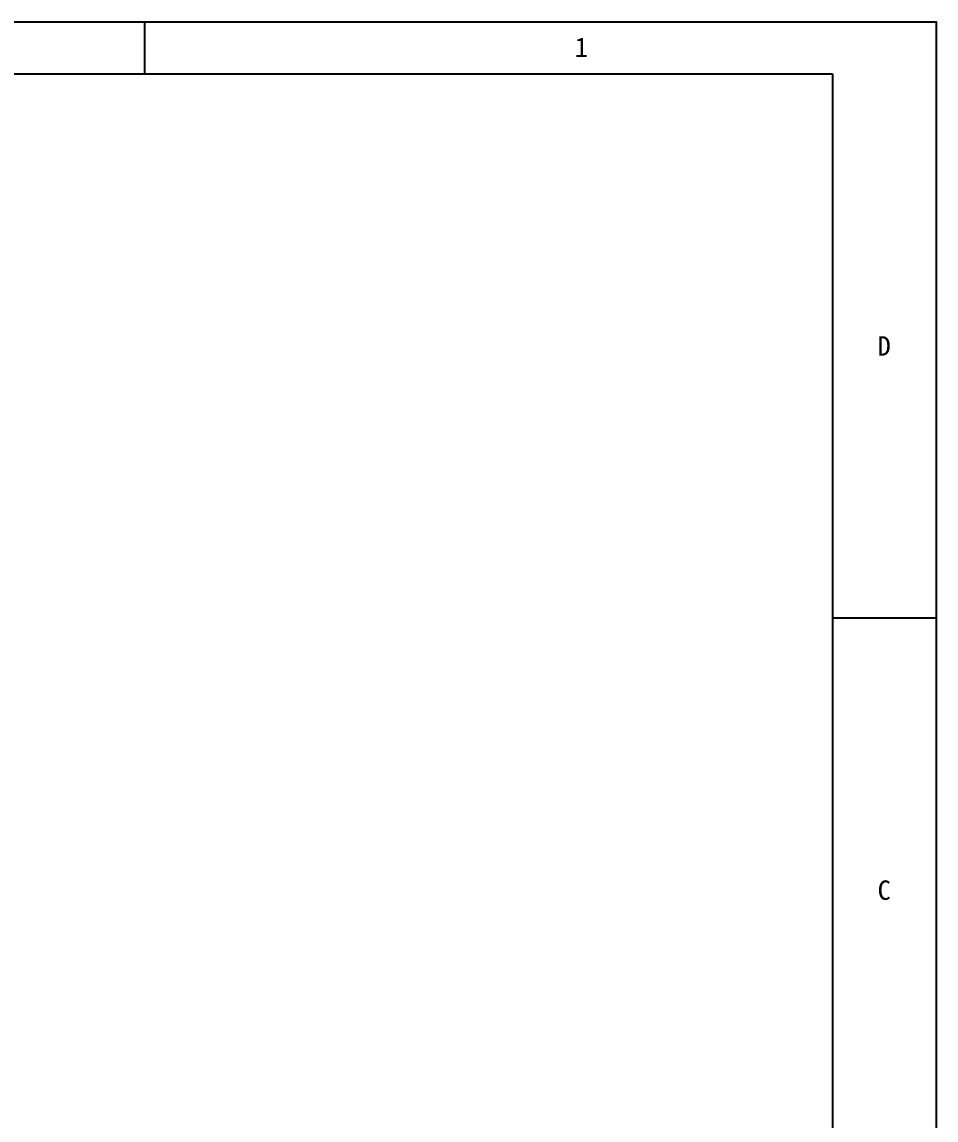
# Model space of a CAD drawing. Header units: millimetres. Extents: x 13106 to 40242, y 18888 to 28426.
# Drawn here: x 27106 to 27931, y 19955 to 20946 of the extents above; entities that cross this region are included whole.
import ezdxf
from ezdxf.enums import TextEntityAlignment as Align

# ---------------------------------------------------------------- set-up
doc = ezdxf.new("R2010")
doc.units = ezdxf.units.MM
doc.layers.add('print', color=30, linetype='Continuous')
doc.styles.add('Dartop', font='')
doc.styles.get('Dartop').set_extended_font_data('FangSong_GB2312')

msp = doc.modelspace()

# ---------------------------------------------------------------- linework, layer by layer
at = {"color": 0}
for p, q in [((27217.301, 20899.705), (27217.301, 20946.488)), ((25052.902, 20899.705), (27837.856, 20899.705)), ((27837.856, 20899.705), (27837.856, 18934.813)), ((27931.422, 20408.482), (27837.856, 20408.482))]:
    msp.add_line(p, q, dxfattribs=at)
at = {"layer": 'print'}
msp.add_lwpolyline([(24959.336, 20946.488), (27931.422, 20946.488), (27931.422, 18888.03), (24959.336, 18888.03)], close=True, dxfattribs=at)

# ---------------------------------------------------------------- texts
at = {"color": 0, "style": 'Dartop'}
for s, p in [('1', (27611.258, 20923.653)), ('D', (27884.639, 20654.094)), ('C', (27884.639, 20162.871))]:
    msp.add_text(s, height=17.544, dxfattribs=at).set_placement(p, align=Align.MIDDLE_CENTER)

doc.saveas('drawing.dxf')
